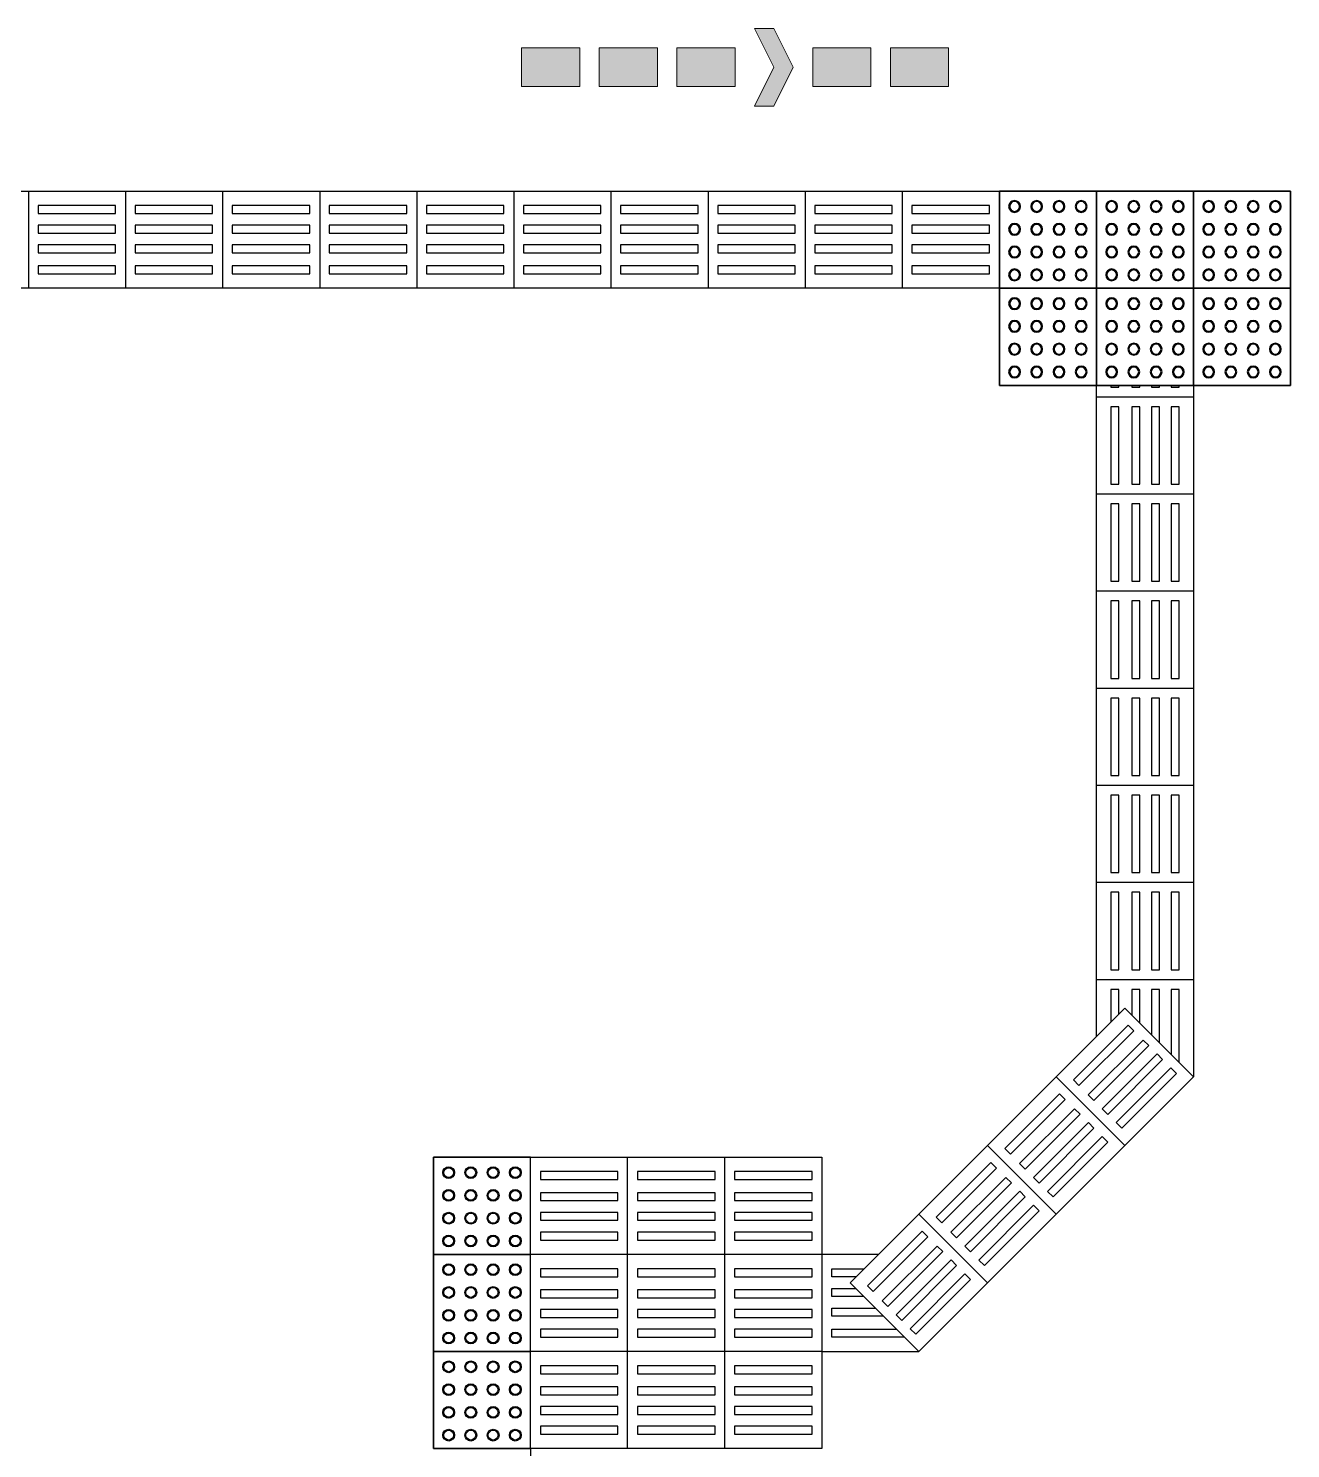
# Model space of a CAD drawing. Header units: metres. Extents: x 341 to 459, y 1341 to 1425.
# Drawn here: x 413.54 to 416.79, y 1374.081 to 1377.737 of the extents above; entities that cross this region are included whole.
import ezdxf
from ezdxf.enums import TextEntityAlignment as Align

# ---------------------------------------------------------------- set-up
doc = ezdxf.new("R2010")
doc.units = ezdxf.units.M
doc.layers.add('INC_EQUIP', color=10, linetype='Continuous', lineweight=20)
doc.layers.add('INC_PLACAS', color=10, linetype='Continuous', lineweight=20)
doc.layers.add('Itens de detalhe', color=7, linetype='Continuous')
doc.layers.add('Notas de texto-1', color=7, linetype='Continuous')
doc.styles.add('ROMANS', font='ROMANS.SHX')

# ---------------------------------------------------------------- blocks, each defined once
blk = doc.blocks.new('piso tatil')
at = {"layer": 'Itens de detalhe', "color": 252, "true_color": 0x939598, "extrusion": (0, 0, -1)}
for p, q in [((-98.5242, 27.6842), (-98.2742, 27.6842)), ((-98.2742, 27.6842), (-98.0242, 27.6842)), ((-98.2742, 27.6842), (-98.0242, 27.6842)), ((-98.2742, 27.6842), (-98.2742, 27.4342)), ((-98.0242, 27.6842), (-97.7742, 27.6842)), ((-98.0242, 27.6842), (-97.7742, 27.6842)), ((-98.0242, 27.6842), (-98.0242, 27.4342)), ((-98.0242, 27.6842), (-98.0242, 27.4342)), ((-97.7742, 27.6842), (-97.5242, 27.6842)), ((-97.7742, 27.6842), (-97.5242, 27.6842)), ((-97.7742, 27.6842), (-97.7742, 27.4342)), ((-97.7742, 27.6842), (-97.7742, 27.4342)), ((-97.5242, 27.6842), (-97.2742, 27.6842)), ((-97.5242, 27.6842), (-97.2742, 27.6842)), ((-97.5242, 27.6842), (-97.5242, 27.4342)), ((-97.5242, 27.6842), (-97.5242, 27.4342)), ((-97.2742, 27.6842), (-97.0242, 27.6842)), ((-97.2742, 27.6842), (-97.0242, 27.6842)), ((-97.2742, 27.6842), (-97.2742, 27.4342)), ((-97.2742, 27.6842), (-97.2742, 27.4342)), ((-97.0242, 27.6842), (-96.7742, 27.6842)), ((-97.0242, 27.6842), (-96.7742, 27.6842)), ((-97.0242, 27.6842), (-97.0242, 27.4342)), ((-97.0242, 27.6842), (-97.0242, 27.4342)), ((-96.7742, 27.6842), (-96.5242, 27.6842)), ((-96.7742, 27.6842), (-96.5242, 27.6842)), ((-96.7742, 27.6842), (-96.7742, 27.4342)), ((-96.7742, 27.6842), (-96.7742, 27.4342)), ((-96.5242, 27.6842), (-96.2742, 27.6842)), ((-96.5242, 27.6842), (-96.2742, 27.6842)), ((-96.5242, 27.6842), (-96.5242, 27.4342)), ((-96.5242, 27.6842), (-96.5242, 27.4342)), ((-96.2742, 27.6842), (-96.0242, 27.6842)), ((-96.2742, 27.6842), (-96.0242, 27.6842)), ((-96.2742, 27.6842), (-96.2742, 27.4342)), ((-96.2742, 27.6842), (-96.2742, 27.4342)), ((-96.0242, 27.6842), (-95.7742, 27.6842)), ((-96.0242, 27.6842), (-95.7742, 27.6842)), ((-96.0242, 27.6842), (-96.0242, 27.4342)), ((-96.0242, 27.6842), (-96.0242, 27.4342)), ((-95.7742, 27.6842), (-95.5242, 27.6842)), ((-95.7742, 27.4342), (-95.7742, 27.6842)), ((-95.7742, 27.6842), (-95.7742, 27.4342)), ((-95.5242, 27.6842), (-95.7742, 27.6842)), ((-95.5242, 27.6842), (-95.2742, 27.6842)), ((-95.2742, 27.6842), (-95.5242, 27.6842)), ((-95.5242, 27.6842), (-95.5242, 27.4342)), ((-95.5242, 27.4342), (-95.5242, 27.6842)), ((-95.2742, 27.6842), (-95.0242, 27.6842)), ((-95.2742, 27.4342), (-95.2742, 27.6842)), ((-95.2742, 27.6842), (-95.2742, 27.4342)), ((-95.0242, 27.6842), (-95.2742, 27.6842)), ((-95.0242, 27.6842), (-95.0242, 27.4342)), ((-95.0242, 27.4342), (-95.0242, 27.6842)), ((-98.0499, 27.6473), (-98.2494, 27.6473)), ((-98.2494, 27.6473), (-98.2494, 27.6268)), ((-98.0499, 27.6268), (-98.0499, 27.6473)), ((-97.7999, 27.6473), (-97.9994, 27.6473)), ((-97.9994, 27.6473), (-97.9994, 27.6268)), ((-97.7999, 27.6268), (-97.7999, 27.6473)), ((-97.5499, 27.6473), (-97.7494, 27.6473)), ((-97.7494, 27.6473), (-97.7494, 27.6268)), ((-97.5499, 27.6268), (-97.5499, 27.6473)), ((-97.2999, 27.6473), (-97.4994, 27.6473)), ((-97.4994, 27.6473), (-97.4994, 27.6268)), ((-97.2999, 27.6268), (-97.2999, 27.6473)), ((-97.0499, 27.6473), (-97.2494, 27.6473)), ((-97.2494, 27.6473), (-97.2494, 27.6268)), ((-97.0499, 27.6268), (-97.0499, 27.6473)), ((-96.7999, 27.6473), (-96.9994, 27.6473)), ((-96.9994, 27.6473), (-96.9994, 27.6268)), ((-96.7999, 27.6268), (-96.7999, 27.6473)), ((-96.5499, 27.6473), (-96.7494, 27.6473)), ((-96.7494, 27.6473), (-96.7494, 27.6268)), ((-96.5499, 27.6268), (-96.5499, 27.6473)), ((-96.2999, 27.6473), (-96.4994, 27.6473)), ((-96.4994, 27.6473), (-96.4994, 27.6268)), ((-96.2999, 27.6268), (-96.2999, 27.6473)), ((-96.0499, 27.6473), (-96.2494, 27.6473)), ((-96.2494, 27.6473), (-96.2494, 27.6268)), ((-96.0499, 27.6268), (-96.0499, 27.6473)), ((-95.7999, 27.6473), (-95.9994, 27.6473)), ((-95.9994, 27.6473), (-95.9994, 27.6268)), ((-95.7999, 27.6268), (-95.7999, 27.6473)), ((-98.2494, 27.6268), (-98.0499, 27.6268)), ((-97.9994, 27.6268), (-97.7999, 27.6268)), ((-97.7494, 27.6268), (-97.5499, 27.6268)), ((-97.4994, 27.6268), (-97.2999, 27.6268)), ((-97.2494, 27.6268), (-97.0499, 27.6268)), ((-96.9994, 27.6268), (-96.7999, 27.6268)), ((-96.7494, 27.6268), (-96.5499, 27.6268)), ((-96.4994, 27.6268), (-96.2999, 27.6268)), ((-96.2494, 27.6268), (-96.0499, 27.6268)), ((-95.9994, 27.6268), (-95.7999, 27.6268)), ((-98.0499, 27.5966), (-98.2494, 27.5966)), ((-98.2494, 27.5966), (-98.2494, 27.5761)), ((-98.2494, 27.5761), (-98.0499, 27.5761)), ((-98.0499, 27.5761), (-98.0499, 27.5966)), ((-97.7999, 27.5966), (-97.9994, 27.5966)), ((-97.9994, 27.5966), (-97.9994, 27.5761)), ((-97.9994, 27.5761), (-97.7999, 27.5761)), ((-97.7999, 27.5761), (-97.7999, 27.5966)), ((-97.5499, 27.5966), (-97.7494, 27.5966)), ((-97.7494, 27.5966), (-97.7494, 27.5761)), ((-97.7494, 27.5761), (-97.5499, 27.5761)), ((-97.5499, 27.5761), (-97.5499, 27.5966)), ((-97.2999, 27.5966), (-97.4994, 27.5966)), ((-97.4994, 27.5966), (-97.4994, 27.5761)), ((-97.4994, 27.5761), (-97.2999, 27.5761)), ((-97.2999, 27.5761), (-97.2999, 27.5966)), ((-97.0499, 27.5966), (-97.2494, 27.5966)), ((-97.2494, 27.5966), (-97.2494, 27.5761)), ((-97.2494, 27.5761), (-97.0499, 27.5761)), ((-97.0499, 27.5761), (-97.0499, 27.5966)), ((-96.7999, 27.5966), (-96.9994, 27.5966)), ((-96.9994, 27.5966), (-96.9994, 27.5761)), ((-96.9994, 27.5761), (-96.7999, 27.5761)), ((-96.7999, 27.5761), (-96.7999, 27.5966)), ((-96.5499, 27.5966), (-96.7494, 27.5966)), ((-96.7494, 27.5966), (-96.7494, 27.5761)), ((-96.7494, 27.5761), (-96.5499, 27.5761)), ((-96.5499, 27.5761), (-96.5499, 27.5966)), ((-96.2999, 27.5966), (-96.4994, 27.5966)), ((-96.4994, 27.5966), (-96.4994, 27.5761)), ((-96.4994, 27.5761), (-96.2999, 27.5761)), ((-96.2999, 27.5761), (-96.2999, 27.5966)), ((-96.0499, 27.5966), (-96.2494, 27.5966)), ((-96.2494, 27.5966), (-96.2494, 27.5761)), ((-96.2494, 27.5761), (-96.0499, 27.5761)), ((-96.0499, 27.5761), (-96.0499, 27.5966)), ((-95.7999, 27.5966), (-95.9994, 27.5966)), ((-95.9994, 27.5966), (-95.9994, 27.5761)), ((-95.9994, 27.5761), (-95.7999, 27.5761)), ((-95.7999, 27.5761), (-95.7999, 27.5966)), ((-98.0499, 27.5459), (-98.2494, 27.5459)), ((-98.2494, 27.5459), (-98.2494, 27.5254)), ((-98.0499, 27.5254), (-98.0499, 27.5459)), ((-97.7999, 27.5459), (-97.9994, 27.5459)), ((-97.9994, 27.5459), (-97.9994, 27.5254)), ((-97.7999, 27.5254), (-97.7999, 27.5459)), ((-97.5499, 27.5459), (-97.7494, 27.5459)), ((-97.7494, 27.5459), (-97.7494, 27.5254)), ((-97.5499, 27.5254), (-97.5499, 27.5459)), ((-97.2999, 27.5459), (-97.4994, 27.5459)), ((-97.4994, 27.5459), (-97.4994, 27.5254)), ((-97.2999, 27.5254), (-97.2999, 27.5459)), ((-97.0499, 27.5459), (-97.2494, 27.5459)), ((-97.2494, 27.5459), (-97.2494, 27.5254)), ((-97.0499, 27.5254), (-97.0499, 27.5459)), ((-96.7999, 27.5459), (-96.9994, 27.5459)), ((-96.9994, 27.5459), (-96.9994, 27.5254)), ((-96.7999, 27.5254), (-96.7999, 27.5459)), ((-96.5499, 27.5459), (-96.7494, 27.5459)), ((-96.7494, 27.5459), (-96.7494, 27.5254)), ((-96.5499, 27.5254), (-96.5499, 27.5459)), ((-96.2999, 27.5459), (-96.4994, 27.5459)), ((-96.4994, 27.5459), (-96.4994, 27.5254)), ((-96.2999, 27.5254), (-96.2999, 27.5459)), ((-96.0499, 27.5459), (-96.2494, 27.5459)), ((-96.2494, 27.5459), (-96.2494, 27.5254)), ((-96.0499, 27.5254), (-96.0499, 27.5459)), ((-95.7999, 27.5459), (-95.9994, 27.5459)), ((-95.9994, 27.5459), (-95.9994, 27.5254)), ((-95.7999, 27.5254), (-95.7999, 27.5459)), ((-98.2494, 27.5254), (-98.0499, 27.5254)), ((-97.9994, 27.5254), (-97.7999, 27.5254)), ((-97.7494, 27.5254), (-97.5499, 27.5254)), ((-97.4994, 27.5254), (-97.2999, 27.5254)), ((-97.2494, 27.5254), (-97.0499, 27.5254)), ((-96.9994, 27.5254), (-96.7999, 27.5254)), ((-96.7494, 27.5254), (-96.5499, 27.5254)), ((-96.4994, 27.5254), (-96.2999, 27.5254)), ((-96.2494, 27.5254), (-96.0499, 27.5254)), ((-95.9994, 27.5254), (-95.7999, 27.5254)), ((-98.0499, 27.4916), (-98.2494, 27.4916)), ((-98.2494, 27.4916), (-98.2494, 27.4712)), ((-98.2494, 27.4712), (-98.0499, 27.4712)), ((-98.0499, 27.4712), (-98.0499, 27.4916)), ((-97.7999, 27.4916), (-97.9994, 27.4916)), ((-97.9994, 27.4916), (-97.9994, 27.4712)), ((-97.9994, 27.4712), (-97.7999, 27.4712)), ((-97.7999, 27.4712), (-97.7999, 27.4916)), ((-97.5499, 27.4916), (-97.7494, 27.4916)), ((-97.7494, 27.4916), (-97.7494, 27.4712)), ((-97.7494, 27.4712), (-97.5499, 27.4712)), ((-97.5499, 27.4712), (-97.5499, 27.4916)), ((-97.2999, 27.4916), (-97.4994, 27.4916)), ((-97.4994, 27.4916), (-97.4994, 27.4712)), ((-97.4994, 27.4712), (-97.2999, 27.4712)), ((-97.2999, 27.4712), (-97.2999, 27.4916)), ((-97.0499, 27.4916), (-97.2494, 27.4916)), ((-97.2494, 27.4916), (-97.2494, 27.4712)), ((-97.2494, 27.4712), (-97.0499, 27.4712)), ((-97.0499, 27.4712), (-97.0499, 27.4916)), ((-96.7999, 27.4916), (-96.9994, 27.4916)), ((-96.9994, 27.4916), (-96.9994, 27.4712)), ((-96.9994, 27.4712), (-96.7999, 27.4712)), ((-96.7999, 27.4712), (-96.7999, 27.4916)), ((-96.5499, 27.4916), (-96.7494, 27.4916)), ((-96.7494, 27.4916), (-96.7494, 27.4712)), ((-96.7494, 27.4712), (-96.5499, 27.4712)), ((-96.5499, 27.4712), (-96.5499, 27.4916)), ((-96.2999, 27.4916), (-96.4994, 27.4916)), ((-96.4994, 27.4916), (-96.4994, 27.4712)), ((-96.4994, 27.4712), (-96.2999, 27.4712)), ((-96.2999, 27.4712), (-96.2999, 27.4916)), ((-96.0499, 27.4916), (-96.2494, 27.4916)), ((-96.2494, 27.4916), (-96.2494, 27.4712)), ((-96.2494, 27.4712), (-96.0499, 27.4712)), ((-96.0499, 27.4712), (-96.0499, 27.4916)), ((-95.7999, 27.4916), (-95.9994, 27.4916)), ((-95.9994, 27.4916), (-95.9994, 27.4712)), ((-95.9994, 27.4712), (-95.7999, 27.4712)), ((-95.7999, 27.4712), (-95.7999, 27.4916)), ((-98.2742, 27.4342), (-98.5242, 27.4342)), ((-98.0242, 27.4342), (-98.2742, 27.4342)), ((-98.0242, 27.4342), (-98.2742, 27.4342)), ((-97.7742, 27.4342), (-98.0242, 27.4342)), ((-97.7742, 27.4342), (-98.0242, 27.4342)), ((-97.5242, 27.4342), (-97.7742, 27.4342)), ((-97.5242, 27.4342), (-97.7742, 27.4342)), ((-97.2742, 27.4342), (-97.5242, 27.4342)), ((-97.2742, 27.4342), (-97.5242, 27.4342)), ((-97.0242, 27.4342), (-97.2742, 27.4342)), ((-97.0242, 27.4342), (-97.2742, 27.4342)), ((-96.7742, 27.4342), (-97.0242, 27.4342)), ((-96.7742, 27.4342), (-97.0242, 27.4342)), ((-96.5242, 27.4342), (-96.7742, 27.4342)), ((-96.5242, 27.4342), (-96.7742, 27.4342)), ((-96.2742, 27.4342), (-96.5242, 27.4342)), ((-96.2742, 27.4342), (-96.5242, 27.4342)), ((-96.0242, 27.4342), (-96.2742, 27.4342)), ((-96.0242, 27.4342), (-96.2742, 27.4342)), ((-95.7742, 27.4342), (-96.0242, 27.4342)), ((-95.7742, 27.4342), (-96.0242, 27.4342)), ((-95.7742, 27.1842), (-95.7742, 27.4342)), ((-95.7742, 27.4342), (-95.7742, 27.1842)), ((-95.5242, 27.4342), (-95.7742, 27.4342)), ((-95.7742, 27.4342), (-95.5242, 27.4342)), ((-95.2742, 27.4342), (-95.5242, 27.4342)), ((-95.5242, 27.4342), (-95.2742, 27.4342)), ((-95.5242, 27.4342), (-95.5242, 27.1842)), ((-95.5242, 27.1842), (-95.5242, 27.4342)), ((-95.2742, 27.1842), (-95.2742, 27.4342)), ((-95.2742, 27.4342), (-95.2742, 27.1842)), ((-95.0242, 27.4342), (-95.2742, 27.4342)), ((-95.2742, 27.4342), (-95.0242, 27.4342)), ((-95.0242, 27.4342), (-95.0242, 27.1842)), ((-95.0242, 27.1842), (-95.0242, 27.4342)), ((-95.5242, 27.1842), (-95.7742, 27.1842)), ((-95.7742, 27.1842), (-95.5242, 27.1842)), ((-95.5242, 27.1542), (-95.5242, 27.1842)), ((-95.5242, 27.1542), (-95.5242, 27.1842)), ((-95.2742, 27.1842), (-95.5242, 27.1842)), ((-95.5242, 27.1842), (-95.2742, 27.1842)), ((-95.4873, 27.1842), (-95.4873, 27.1799)), ((-95.4873, 27.1799), (-95.4668, 27.1799)), ((-95.4668, 27.1799), (-95.4668, 27.1842)), ((-95.433, 27.1842), (-95.433, 27.1799)), ((-95.433, 27.1799), (-95.4126, 27.1799)), ((-95.4126, 27.1799), (-95.4126, 27.1842)), ((-95.3823, 27.1842), (-95.3823, 27.1799)), ((-95.3823, 27.1799), (-95.3619, 27.1799)), ((-95.3619, 27.1799), (-95.3619, 27.1842)), ((-95.3316, 27.1842), (-95.3316, 27.1799)), ((-95.3316, 27.1799), (-95.3112, 27.1799)), ((-95.3112, 27.1799), (-95.3112, 27.1842)), ((-95.2742, 27.1842), (-95.2742, 27.1542)), ((-95.2742, 27.1842), (-95.2742, 27.1542)), ((-95.0242, 27.1842), (-95.2742, 27.1842)), ((-95.2742, 27.1842), (-95.0242, 27.1842)), ((-95.5242, 26.9042), (-95.5242, 27.1542)), ((-95.5242, 26.9042), (-95.5242, 27.1542)), ((-95.2742, 27.1542), (-95.5242, 27.1542)), ((-95.2742, 27.1542), (-95.5242, 27.1542)), ((-95.4873, 27.1294), (-95.4873, 26.9299)), ((-95.4668, 27.1294), (-95.4873, 27.1294)), ((-95.4668, 26.9299), (-95.4668, 27.1294)), ((-95.433, 27.1294), (-95.433, 26.9299)), ((-95.4126, 27.1294), (-95.433, 27.1294)), ((-95.4126, 26.9299), (-95.4126, 27.1294)), ((-95.3823, 27.1294), (-95.3823, 26.9299)), ((-95.3619, 27.1294), (-95.3823, 27.1294)), ((-95.3619, 26.9299), (-95.3619, 27.1294)), ((-95.3316, 27.1294), (-95.3316, 26.9299)), ((-95.3112, 27.1294), (-95.3316, 27.1294)), ((-95.3112, 26.9299), (-95.3112, 27.1294)), ((-95.2742, 27.1542), (-95.2742, 26.9042)), ((-95.2742, 27.1542), (-95.2742, 26.9042)), ((-95.4873, 26.9299), (-95.4668, 26.9299)), ((-95.433, 26.9299), (-95.4126, 26.9299)), ((-95.3823, 26.9299), (-95.3619, 26.9299)), ((-95.3316, 26.9299), (-95.3112, 26.9299)), ((-95.5242, 26.6542), (-95.5242, 26.9042)), ((-95.5242, 26.6542), (-95.5242, 26.9042)), ((-95.2742, 26.9042), (-95.5242, 26.9042)), ((-95.2742, 26.9042), (-95.5242, 26.9042)), ((-95.4873, 26.8794), (-95.4873, 26.6799)), ((-95.4668, 26.8794), (-95.4873, 26.8794)), ((-95.4668, 26.6799), (-95.4668, 26.8794)), ((-95.433, 26.8794), (-95.433, 26.6799)), ((-95.4126, 26.8794), (-95.433, 26.8794)), ((-95.4126, 26.6799), (-95.4126, 26.8794)), ((-95.3823, 26.8794), (-95.3823, 26.6799)), ((-95.3619, 26.8794), (-95.3823, 26.8794)), ((-95.3619, 26.6799), (-95.3619, 26.8794)), ((-95.3316, 26.8794), (-95.3316, 26.6799)), ((-95.3112, 26.8794), (-95.3316, 26.8794)), ((-95.3112, 26.6799), (-95.3112, 26.8794)), ((-95.2742, 26.9042), (-95.2742, 26.6542)), ((-95.2742, 26.9042), (-95.2742, 26.6542)), ((-95.5242, 26.4042), (-95.5242, 26.6542)), ((-95.5242, 26.4042), (-95.5242, 26.6542)), ((-95.2742, 26.6542), (-95.5242, 26.6542)), ((-95.2742, 26.6542), (-95.5242, 26.6542)), ((-95.4873, 26.6799), (-95.4668, 26.6799)), ((-95.433, 26.6799), (-95.4126, 26.6799)), ((-95.3823, 26.6799), (-95.3619, 26.6799)), ((-95.3316, 26.6799), (-95.3112, 26.6799)), ((-95.2742, 26.6542), (-95.2742, 26.4042)), ((-95.2742, 26.6542), (-95.2742, 26.4042)), ((-95.4873, 26.6294), (-95.4873, 26.4299)), ((-95.4668, 26.6294), (-95.4873, 26.6294)), ((-95.4668, 26.4299), (-95.4668, 26.6294)), ((-95.433, 26.6294), (-95.433, 26.4299)), ((-95.4126, 26.6294), (-95.433, 26.6294)), ((-95.4126, 26.4299), (-95.4126, 26.6294)), ((-95.3823, 26.6294), (-95.3823, 26.4299)), ((-95.3619, 26.6294), (-95.3823, 26.6294)), ((-95.3619, 26.4299), (-95.3619, 26.6294)), ((-95.3316, 26.6294), (-95.3316, 26.4299)), ((-95.3112, 26.6294), (-95.3316, 26.6294)), ((-95.3112, 26.4299), (-95.3112, 26.6294)), ((-95.5242, 26.1542), (-95.5242, 26.4042)), ((-95.5242, 26.1542), (-95.5242, 26.4042)), ((-95.2742, 26.4042), (-95.5242, 26.4042)), ((-95.2742, 26.4042), (-95.5242, 26.4042)), ((-95.4873, 26.4299), (-95.4668, 26.4299)), ((-95.433, 26.4299), (-95.4126, 26.4299)), ((-95.3823, 26.4299), (-95.3619, 26.4299)), ((-95.3316, 26.4299), (-95.3112, 26.4299)), ((-95.2742, 26.4042), (-95.2742, 26.1542)), ((-95.2742, 26.4042), (-95.2742, 26.1542)), ((-95.4873, 26.3794), (-95.4873, 26.1799)), ((-95.4668, 26.3794), (-95.4873, 26.3794)), ((-95.4668, 26.1799), (-95.4668, 26.3794)), ((-95.433, 26.3794), (-95.433, 26.1799)), ((-95.4126, 26.3794), (-95.433, 26.3794)), ((-95.4126, 26.1799), (-95.4126, 26.3794)), ((-95.3823, 26.3794), (-95.3823, 26.1799)), ((-95.3619, 26.3794), (-95.3823, 26.3794)), ((-95.3619, 26.1799), (-95.3619, 26.3794)), ((-95.3316, 26.3794), (-95.3316, 26.1799)), ((-95.3112, 26.3794), (-95.3316, 26.3794)), ((-95.3112, 26.1799), (-95.3112, 26.3794)), ((-95.4873, 26.1799), (-95.4668, 26.1799)), ((-95.433, 26.1799), (-95.4126, 26.1799)), ((-95.3823, 26.1799), (-95.3619, 26.1799)), ((-95.3316, 26.1799), (-95.3112, 26.1799)), ((-95.5242, 25.9042), (-95.5242, 26.1542)), ((-95.5242, 25.9042), (-95.5242, 26.1542)), ((-95.2742, 26.1542), (-95.5242, 26.1542)), ((-95.2742, 26.1542), (-95.5242, 26.1542)), ((-95.2742, 26.1542), (-95.2742, 25.9042)), ((-95.2742, 26.1542), (-95.2742, 25.9042)), ((-95.4873, 26.1294), (-95.4873, 25.9299)), ((-95.4668, 26.1294), (-95.4873, 26.1294)), ((-95.4668, 25.9299), (-95.4668, 26.1294)), ((-95.433, 26.1294), (-95.433, 25.9299)), ((-95.4126, 26.1294), (-95.433, 26.1294)), ((-95.4126, 25.9299), (-95.4126, 26.1294)), ((-95.3823, 26.1294), (-95.3823, 25.9299)), ((-95.3619, 26.1294), (-95.3823, 26.1294)), ((-95.3619, 25.9299), (-95.3619, 26.1294)), ((-95.3316, 26.1294), (-95.3316, 25.9299)), ((-95.3112, 26.1294), (-95.3316, 26.1294)), ((-95.3112, 25.9299), (-95.3112, 26.1294)), ((-95.4873, 25.9299), (-95.4668, 25.9299)), ((-95.433, 25.9299), (-95.4126, 25.9299)), ((-95.3823, 25.9299), (-95.3619, 25.9299)), ((-95.3316, 25.9299), (-95.3112, 25.9299)), ((-95.5242, 25.6542), (-95.5242, 25.9042)), ((-95.5242, 25.6542), (-95.5242, 25.9042)), ((-95.2742, 25.9042), (-95.5242, 25.9042)), ((-95.2742, 25.9042), (-95.5242, 25.9042)), ((-95.2742, 25.9042), (-95.2742, 25.6542)), ((-95.2742, 25.9042), (-95.2742, 25.6542)), ((-95.4873, 25.8794), (-95.4873, 25.6799)), ((-95.4668, 25.8794), (-95.4873, 25.8794)), ((-95.4668, 25.6799), (-95.4668, 25.8794)), ((-95.433, 25.8794), (-95.433, 25.6799)), ((-95.4126, 25.8794), (-95.433, 25.8794)), ((-95.4126, 25.6799), (-95.4126, 25.8794)), ((-95.3823, 25.8794), (-95.3823, 25.6799)), ((-95.3619, 25.8794), (-95.3823, 25.8794)), ((-95.3619, 25.6799), (-95.3619, 25.8794)), ((-95.3316, 25.8794), (-95.3316, 25.6799)), ((-95.3112, 25.8794), (-95.3316, 25.8794)), ((-95.3112, 25.6799), (-95.3112, 25.8794)), ((-95.4873, 25.6799), (-95.4668, 25.6799)), ((-95.433, 25.6799), (-95.4126, 25.6799)), ((-95.3823, 25.6799), (-95.3619, 25.6799)), ((-95.3316, 25.6799), (-95.3112, 25.6799)), ((-95.5242, 25.5078), (-95.5242, 25.6542)), ((-95.5242, 25.5078), (-95.5242, 25.6542)), ((-95.2742, 25.6542), (-95.5242, 25.6542)), ((-95.2742, 25.6542), (-95.5242, 25.6542)), ((-95.2742, 25.6542), (-95.2742, 25.4042)), ((-95.2742, 25.6542), (-95.2742, 25.4042)), ((-95.4873, 25.6294), (-95.4873, 25.5447)), ((-95.4668, 25.6294), (-95.4873, 25.6294)), ((-95.4668, 25.5652), (-95.4668, 25.6294)), ((-95.433, 25.6294), (-95.433, 25.563)), ((-95.4126, 25.6294), (-95.433, 25.6294)), ((-95.4126, 25.5426), (-95.4126, 25.6294)), ((-95.3823, 25.6294), (-95.3823, 25.5123)), ((-95.3619, 25.6294), (-95.3823, 25.6294)), ((-95.3619, 25.4919), (-95.3619, 25.6294)), ((-95.3316, 25.6294), (-95.3316, 25.4616)), ((-95.3112, 25.6294), (-95.3316, 25.6294)), ((-95.3112, 25.4412), (-95.3112, 25.6294)), ((-95.6278, 25.4042), (-95.451, 25.581)), ((-95.6278, 25.4042), (-95.451, 25.581)), ((-95.451, 25.581), (-95.2742, 25.4042)), ((-95.451, 25.581), (-95.2742, 25.4042)), ((-95.4424, 25.5373), (-95.5835, 25.3962)), ((-95.5691, 25.3818), (-95.428, 25.5228)), ((-95.428, 25.5228), (-95.4424, 25.5373)), ((-95.4041, 25.4989), (-95.5452, 25.3579)), ((-95.5307, 25.3434), (-95.3896, 25.4845)), ((-95.3896, 25.4845), (-95.4041, 25.4989)), ((-95.3682, 25.4631), (-95.5093, 25.322)), ((-95.4949, 25.3076), (-95.3538, 25.4486)), ((-95.3538, 25.4486), (-95.3682, 25.4631)), ((-95.3324, 25.4272), (-95.4735, 25.2862)), ((-95.459, 25.2717), (-95.3179, 25.4128)), ((-95.3179, 25.4128), (-95.3324, 25.4272)), ((-95.8046, 25.2274), (-95.6278, 25.4042)), ((-95.8046, 25.2274), (-95.6278, 25.4042)), ((-95.451, 25.2274), (-95.6278, 25.4042)), ((-95.451, 25.2274), (-95.6278, 25.4042)), ((-95.5835, 25.3962), (-95.5691, 25.3818)), ((-95.2742, 25.4042), (-95.451, 25.2274)), ((-95.2742, 25.4042), (-95.451, 25.2274)), ((-95.6192, 25.3605), (-95.7603, 25.2194)), ((-95.7458, 25.205), (-95.6048, 25.3461)), ((-95.6048, 25.3461), (-95.6192, 25.3605)), ((-95.5452, 25.3579), (-95.5307, 25.3434)), ((-95.5809, 25.3222), (-95.7219, 25.1811)), ((-95.7075, 25.1666), (-95.5664, 25.3077)), ((-95.5664, 25.3077), (-95.5809, 25.3222)), ((-95.5093, 25.322), (-95.4949, 25.3076)), ((-95.545, 25.2863), (-95.6861, 25.1452)), ((-95.6716, 25.1308), (-95.5306, 25.2719)), ((-95.5306, 25.2719), (-95.545, 25.2863)), ((-95.4735, 25.2862), (-95.459, 25.2717)), ((-95.5092, 25.2505), (-95.6502, 25.1094)), ((-95.6358, 25.0949), (-95.4947, 25.236)), ((-95.4947, 25.236), (-95.5092, 25.2505)), ((-96.9813, 24.9471), (-96.9813, 25.1971)), ((-96.9813, 25.1971), (-96.7313, 25.1971)), ((-96.9813, 24.9471), (-96.9813, 25.1971)), ((-96.9813, 25.1971), (-96.7313, 25.1971)), ((-96.7313, 24.9471), (-96.7313, 25.1971)), ((-96.7313, 25.1971), (-96.4813, 25.1971)), ((-96.7313, 24.9471), (-96.7313, 25.1971)), ((-96.7313, 25.1971), (-96.4813, 25.1971)), ((-96.4813, 24.9471), (-96.4813, 25.1971)), ((-96.4813, 25.1971), (-96.2313, 25.1971)), ((-96.4813, 24.9471), (-96.4813, 25.1971)), ((-96.4813, 25.1971), (-96.2313, 25.1971)), ((-96.2313, 25.1971), (-96.2313, 24.9471)), ((-96.2313, 25.1971), (-96.2313, 24.9471)), ((-95.9813, 25.0506), (-95.8046, 25.2274)), ((-95.9813, 25.0506), (-95.8046, 25.2274)), ((-95.6278, 25.0506), (-95.8046, 25.2274)), ((-95.6278, 25.0506), (-95.8046, 25.2274)), ((-95.7603, 25.2194), (-95.7458, 25.205)), ((-95.451, 25.2274), (-95.6278, 25.0506)), ((-95.451, 25.2274), (-95.6278, 25.0506)), ((-96.7562, 25.1601), (-96.9557, 25.1601)), ((-96.9557, 25.1601), (-96.9557, 25.1397)), ((-96.7562, 25.1397), (-96.7562, 25.1601)), ((-96.5062, 25.1601), (-96.7057, 25.1601)), ((-96.7057, 25.1601), (-96.7057, 25.1397)), ((-96.5062, 25.1397), (-96.5062, 25.1601)), ((-96.2562, 25.1601), (-96.4557, 25.1601)), ((-96.4557, 25.1601), (-96.4557, 25.1397)), ((-96.2562, 25.1397), (-96.2562, 25.1601)), ((-95.796, 25.1837), (-95.937, 25.0427)), ((-95.9226, 25.0282), (-95.7815, 25.1693)), ((-95.7815, 25.1693), (-95.796, 25.1837)), ((-95.7219, 25.1811), (-95.7075, 25.1666)), ((-96.9557, 25.1397), (-96.7562, 25.1397)), ((-96.7057, 25.1397), (-96.5062, 25.1397)), ((-96.4557, 25.1397), (-96.2562, 25.1397)), ((-95.7576, 25.1454), (-95.8987, 25.0043)), ((-95.8843, 24.9899), (-95.7432, 25.1309)), ((-95.7432, 25.1309), (-95.7576, 25.1454)), ((-95.6861, 25.1452), (-95.6716, 25.1308)), ((-96.7562, 25.1059), (-96.9557, 25.1059)), ((-96.9557, 25.1059), (-96.9557, 25.0855)), ((-96.9557, 25.0855), (-96.7562, 25.0855)), ((-96.7562, 25.0855), (-96.7562, 25.1059)), ((-96.5062, 25.1059), (-96.7057, 25.1059)), ((-96.7057, 25.1059), (-96.7057, 25.0855)), ((-96.7057, 25.0855), (-96.5062, 25.0855)), ((-96.5062, 25.0855), (-96.5062, 25.1059)), ((-96.2562, 25.1059), (-96.4557, 25.1059)), ((-96.4557, 25.1059), (-96.4557, 25.0855)), ((-96.4557, 25.0855), (-96.2562, 25.0855)), ((-96.2562, 25.0855), (-96.2562, 25.1059)), ((-95.7218, 25.1095), (-95.8629, 24.9685)), ((-95.8484, 24.954), (-95.7073, 25.0951)), ((-95.7073, 25.0951), (-95.7218, 25.1095)), ((-95.6502, 25.1094), (-95.6358, 25.0949)), ((-96.7562, 25.0552), (-96.9557, 25.0552)), ((-96.9557, 25.0552), (-96.9557, 25.0348)), ((-96.7562, 25.0348), (-96.7562, 25.0552)), ((-96.5062, 25.0552), (-96.7057, 25.0552)), ((-96.7057, 25.0552), (-96.7057, 25.0348)), ((-96.5062, 25.0348), (-96.5062, 25.0552)), ((-96.2562, 25.0552), (-96.4557, 25.0552)), ((-96.4557, 25.0552), (-96.4557, 25.0348)), ((-96.2562, 25.0348), (-96.2562, 25.0552)), ((-96.1581, 24.8739), (-95.9813, 25.0506)), ((-96.1581, 24.8739), (-95.9813, 25.0506)), ((-95.8046, 24.8739), (-95.9813, 25.0506)), ((-95.8046, 24.8739), (-95.9813, 25.0506)), ((-95.6859, 25.0737), (-95.827, 24.9326)), ((-95.8126, 24.9182), (-95.6715, 25.0592)), ((-95.6278, 25.0506), (-95.8046, 24.8739)), ((-95.6278, 25.0506), (-95.8046, 24.8739)), ((-95.6715, 25.0592), (-95.6859, 25.0737)), ((-96.9557, 25.0348), (-96.7562, 25.0348)), ((-96.7057, 25.0348), (-96.5062, 25.0348)), ((-96.4557, 25.0348), (-96.2562, 25.0348)), ((-95.937, 25.0427), (-95.9226, 25.0282)), ((-96.7562, 25.0045), (-96.9557, 25.0045)), ((-96.9557, 25.0045), (-96.9557, 24.9841)), ((-96.9557, 24.9841), (-96.7562, 24.9841)), ((-96.7562, 24.9841), (-96.7562, 25.0045)), ((-96.5062, 25.0045), (-96.7057, 25.0045)), ((-96.7057, 25.0045), (-96.7057, 24.9841)), ((-96.7057, 24.9841), (-96.5062, 24.9841)), ((-96.5062, 24.9841), (-96.5062, 25.0045)), ((-96.2562, 25.0045), (-96.4557, 25.0045)), ((-96.4557, 25.0045), (-96.4557, 24.9841)), ((-96.4557, 24.9841), (-96.2562, 24.9841)), ((-96.2562, 24.9841), (-96.2562, 25.0045)), ((-95.9728, 25.0069), (-96.1138, 24.8659)), ((-96.0994, 24.8514), (-95.9583, 24.9925)), ((-95.9583, 24.9925), (-95.9728, 25.0069)), ((-95.8987, 25.0043), (-95.8843, 24.9899)), ((-96.9813, 24.6971), (-96.9813, 24.9471)), ((-96.9813, 24.6971), (-96.9813, 24.9471)), ((-96.7313, 24.9471), (-96.9813, 24.9471)), ((-96.7313, 24.9471), (-96.9813, 24.9471)), ((-96.7313, 24.6971), (-96.7313, 24.9471)), ((-96.7313, 24.6971), (-96.7313, 24.9471)), ((-96.4813, 24.9471), (-96.7313, 24.9471)), ((-96.4813, 24.9471), (-96.7313, 24.9471)), ((-96.4813, 24.6971), (-96.4813, 24.9471)), ((-96.4813, 24.6971), (-96.4813, 24.9471)), ((-96.2313, 24.9471), (-96.4813, 24.9471)), ((-96.2313, 24.9471), (-96.4813, 24.9471)), ((-95.9344, 24.9686), (-96.0755, 24.8275)), ((-96.061, 24.8131), (-95.92, 24.9542)), ((-95.92, 24.9542), (-95.9344, 24.9686)), ((-95.8629, 24.9685), (-95.8484, 24.954)), ((-96.7562, 24.9101), (-96.9557, 24.9101)), ((-96.9557, 24.9101), (-96.9557, 24.8897)), ((-96.7562, 24.8897), (-96.7562, 24.9101)), ((-96.5062, 24.9101), (-96.7057, 24.9101)), ((-96.7057, 24.9101), (-96.7057, 24.8897)), ((-96.5062, 24.8897), (-96.5062, 24.9101)), ((-96.2562, 24.9101), (-96.4557, 24.9101)), ((-96.4557, 24.9101), (-96.4557, 24.8897)), ((-96.2562, 24.8897), (-96.2562, 24.9101)), ((-95.8986, 24.9328), (-96.0396, 24.7917)), ((-96.0252, 24.7772), (-95.8841, 24.9183)), ((-95.8841, 24.9183), (-95.8986, 24.9328)), ((-95.827, 24.9326), (-95.8126, 24.9182)), ((-96.9557, 24.8897), (-96.7562, 24.8897)), ((-96.7057, 24.8897), (-96.5062, 24.8897)), ((-96.4557, 24.8897), (-96.2562, 24.8897)), ((-95.9813, 24.6971), (-96.1581, 24.8739)), ((-95.9813, 24.6971), (-96.1581, 24.8739)), ((-96.1138, 24.8659), (-96.0994, 24.8514)), ((-95.8627, 24.8969), (-96.0038, 24.7558)), ((-95.9893, 24.7414), (-95.8483, 24.8825)), ((-95.8046, 24.8739), (-95.9813, 24.6971)), ((-95.8046, 24.8739), (-95.9813, 24.6971)), ((-95.8483, 24.8825), (-95.8627, 24.8969)), ((-96.7562, 24.8559), (-96.9557, 24.8559)), ((-96.9557, 24.8559), (-96.9557, 24.8355)), ((-96.9557, 24.8355), (-96.7562, 24.8355)), ((-96.7562, 24.8355), (-96.7562, 24.8559)), ((-96.5062, 24.8559), (-96.7057, 24.8559)), ((-96.7057, 24.8559), (-96.7057, 24.8355)), ((-96.7057, 24.8355), (-96.5062, 24.8355)), ((-96.5062, 24.8355), (-96.5062, 24.8559)), ((-96.2562, 24.8559), (-96.4557, 24.8559)), ((-96.4557, 24.8559), (-96.4557, 24.8355)), ((-96.4557, 24.8355), (-96.2562, 24.8355)), ((-96.2562, 24.8355), (-96.2562, 24.8559)), ((-96.0755, 24.8275), (-96.061, 24.8131)), ((-96.7562, 24.8052), (-96.9557, 24.8052)), ((-96.9557, 24.8052), (-96.9557, 24.7848)), ((-96.7562, 24.7848), (-96.7562, 24.8052)), ((-96.5062, 24.8052), (-96.7057, 24.8052)), ((-96.7057, 24.8052), (-96.7057, 24.7848)), ((-96.5062, 24.7848), (-96.5062, 24.8052)), ((-96.2562, 24.8052), (-96.4557, 24.8052)), ((-96.4557, 24.8052), (-96.4557, 24.7848)), ((-96.2562, 24.7848), (-96.2562, 24.8052)), ((-96.0396, 24.7917), (-96.0252, 24.7772)), ((-96.9557, 24.7848), (-96.7562, 24.7848)), ((-96.7562, 24.7545), (-96.9557, 24.7545)), ((-96.9557, 24.7545), (-96.9557, 24.7341)), ((-96.7562, 24.7341), (-96.7562, 24.7545)), ((-96.7057, 24.7848), (-96.5062, 24.7848)), ((-96.5062, 24.7545), (-96.7057, 24.7545)), ((-96.7057, 24.7545), (-96.7057, 24.7341)), ((-96.5062, 24.7341), (-96.5062, 24.7545)), ((-96.4557, 24.7848), (-96.2562, 24.7848)), ((-96.2562, 24.7545), (-96.4557, 24.7545)), ((-96.4557, 24.7545), (-96.4557, 24.7341)), ((-96.2562, 24.7341), (-96.2562, 24.7545)), ((-96.0038, 24.7558), (-95.9893, 24.7414)), ((-96.9557, 24.7341), (-96.7562, 24.7341)), ((-96.7057, 24.7341), (-96.5062, 24.7341)), ((-96.4557, 24.7341), (-96.2562, 24.7341)), ((-96.9813, 24.4471), (-96.9813, 24.6971)), ((-96.9813, 24.4471), (-96.9813, 24.6971)), ((-96.7313, 24.6971), (-96.9813, 24.6971)), ((-96.7313, 24.6971), (-96.9813, 24.6971)), ((-96.7313, 24.4471), (-96.7313, 24.6971)), ((-96.7313, 24.4471), (-96.7313, 24.6971)), ((-96.4813, 24.6971), (-96.7313, 24.6971)), ((-96.4813, 24.6971), (-96.7313, 24.6971)), ((-96.4813, 24.4471), (-96.4813, 24.6971)), ((-96.4813, 24.4471), (-96.4813, 24.6971)), ((-96.2313, 24.6971), (-96.4813, 24.6971)), ((-96.2313, 24.6971), (-96.4813, 24.6971)), ((-96.2313, 24.6971), (-96.2313, 24.4471)), ((-96.2313, 24.6971), (-96.2313, 24.4471)), ((-96.7562, 24.6601), (-96.9557, 24.6601)), ((-96.9557, 24.6601), (-96.9557, 24.6397)), ((-96.7562, 24.6397), (-96.7562, 24.6601)), ((-96.5062, 24.6601), (-96.7057, 24.6601)), ((-96.7057, 24.6601), (-96.7057, 24.6397)), ((-96.5062, 24.6397), (-96.5062, 24.6601)), ((-96.2562, 24.6601), (-96.4557, 24.6601)), ((-96.4557, 24.6601), (-96.4557, 24.6397)), ((-96.2562, 24.6397), (-96.2562, 24.6601)), ((-96.9557, 24.6397), (-96.7562, 24.6397)), ((-96.7057, 24.6397), (-96.5062, 24.6397)), ((-96.4557, 24.6397), (-96.2562, 24.6397)), ((-96.7562, 24.6059), (-96.9557, 24.6059)), ((-96.9557, 24.6059), (-96.9557, 24.5855)), ((-96.9557, 24.5855), (-96.7562, 24.5855)), ((-96.7562, 24.5855), (-96.7562, 24.6059)), ((-96.5062, 24.6059), (-96.7057, 24.6059)), ((-96.7057, 24.6059), (-96.7057, 24.5855)), ((-96.7057, 24.5855), (-96.5062, 24.5855)), ((-96.5062, 24.5855), (-96.5062, 24.6059)), ((-96.2562, 24.6059), (-96.4557, 24.6059)), ((-96.4557, 24.6059), (-96.4557, 24.5855)), ((-96.4557, 24.5855), (-96.2562, 24.5855)), ((-96.2562, 24.5855), (-96.2562, 24.6059)), ((-96.7562, 24.5552), (-96.9557, 24.5552)), ((-96.9557, 24.5552), (-96.9557, 24.5348)), ((-96.9557, 24.5348), (-96.7562, 24.5348)), ((-96.7562, 24.5348), (-96.7562, 24.5552)), ((-96.5062, 24.5552), (-96.7057, 24.5552)), ((-96.7057, 24.5552), (-96.7057, 24.5348)), ((-96.7057, 24.5348), (-96.5062, 24.5348)), ((-96.5062, 24.5348), (-96.5062, 24.5552)), ((-96.2562, 24.5552), (-96.4557, 24.5552)), ((-96.4557, 24.5552), (-96.4557, 24.5348)), ((-96.4557, 24.5348), (-96.2562, 24.5348)), ((-96.2562, 24.5348), (-96.2562, 24.5552)), ((-96.7562, 24.5045), (-96.9557, 24.5045)), ((-96.9557, 24.5045), (-96.9557, 24.4841)), ((-96.7562, 24.4841), (-96.7562, 24.5045)), ((-96.5062, 24.5045), (-96.7057, 24.5045)), ((-96.7057, 24.5045), (-96.7057, 24.4841)), ((-96.5062, 24.4841), (-96.5062, 24.5045)), ((-96.2562, 24.5045), (-96.4557, 24.5045)), ((-96.4557, 24.5045), (-96.4557, 24.4841)), ((-96.2562, 24.4841), (-96.2562, 24.5045)), ((-96.9557, 24.4841), (-96.7562, 24.4841)), ((-96.7057, 24.4841), (-96.5062, 24.4841)), ((-96.4557, 24.4841), (-96.2562, 24.4841)), ((-96.7313, 24.4471), (-96.9813, 24.4471)), ((-96.7313, 24.4471), (-96.9813, 24.4471)), ((-96.4813, 24.4471), (-96.7313, 24.4471)), ((-96.4813, 24.4471), (-96.7313, 24.4471)), ((-96.2313, 24.4471), (-96.4813, 24.4471)), ((-96.2313, 24.4471), (-96.4813, 24.4471))]:
    blk.add_line(p, q, dxfattribs=at)
at = {"layer": 'Itens de detalhe', "color": 252, "true_color": 0x939598}
for p, q in [((-96.9813, 25.1971), (-97.2313, 25.1971)), ((-97.2313, 25.1971), (-97.2313, 24.9471)), ((-97.2313, 24.9471), (-97.2313, 25.1971)), ((-97.2313, 25.1971), (-96.9813, 25.1971)), ((-97.2313, 24.9471), (-97.2313, 24.6971)), ((-97.2313, 24.6971), (-97.2313, 24.9471)), ((-97.2313, 24.9471), (-96.9813, 24.9471)), ((-96.9813, 24.9471), (-97.2313, 24.9471)), ((-96.0849, 24.9471), (-96.2313, 24.9471)), ((-96.2313, 24.9471), (-96.2313, 24.6971)), ((-96.0849, 24.9471), (-96.2313, 24.9471)), ((-96.2313, 24.9471), (-96.2313, 24.6971)), ((-96.2057, 24.8897), (-96.2057, 24.9101)), ((-96.2057, 24.9101), (-96.1219, 24.9101)), ((-96.1423, 24.8897), (-96.2057, 24.8897)), ((-96.2057, 24.839), (-96.2057, 24.8594)), ((-96.2057, 24.8594), (-96.1437, 24.8594)), ((-96.1232, 24.839), (-96.2057, 24.839)), ((-96.2057, 24.7883), (-96.2057, 24.8087)), ((-96.2057, 24.8087), (-96.093, 24.8087)), ((-96.0725, 24.7883), (-96.2057, 24.7883)), ((-96.2057, 24.7341), (-96.2057, 24.7545)), ((-96.2057, 24.7545), (-96.0387, 24.7545)), ((-96.0183, 24.7341), (-96.2057, 24.7341)), ((-97.2313, 24.6971), (-97.2313, 24.4471)), ((-97.2313, 24.4471), (-97.2313, 24.6971)), ((-97.2313, 24.6971), (-96.9813, 24.6971)), ((-96.9813, 24.6971), (-97.2313, 24.6971)), ((-96.2313, 24.6971), (-95.9813, 24.6971)), ((-96.2313, 24.6971), (-95.9813, 24.6971)), ((-97.2313, 24.4471), (-96.9813, 24.4471)), ((-96.9813, 24.4471), (-97.2313, 24.4471)), ((-96.9813, 24.4471), (-96.9813, 24.1971))]:
    blk.add_line(p, q, dxfattribs=at)
at = {"layer": 'Itens de detalhe', "color": 252, "true_color": 0x939598, "extrusion": (0, 0, -1)}
for centre, radius in [((95.735, 27.6448), 0.0152), ((95.735, 27.6448), 0.0126), ((95.678, 27.6448), 0.0152), ((95.678, 27.6448), 0.0126), ((95.6205, 27.6448), 0.0152), ((95.6205, 27.6448), 0.0126), ((95.5635, 27.6448), 0.0152), ((95.5635, 27.6448), 0.0126), ((95.485, 27.6448), 0.0152), ((95.485, 27.6448), 0.0126), ((95.428, 27.6448), 0.0152), ((95.428, 27.6448), 0.0126), ((95.3705, 27.6448), 0.0152), ((95.3705, 27.6448), 0.0126), ((95.3135, 27.6448), 0.0152), ((95.3135, 27.6448), 0.0126), ((95.235, 27.6448), 0.0152), ((95.235, 27.6448), 0.0126), ((95.178, 27.6448), 0.0152), ((95.178, 27.6448), 0.0126), ((95.1205, 27.6448), 0.0152), ((95.1205, 27.6448), 0.0126), ((95.0635, 27.6448), 0.0152), ((95.0635, 27.6448), 0.0126), ((95.735, 27.5862), 0.0152), ((95.735, 27.5862), 0.0126), ((95.678, 27.5862), 0.0152), ((95.678, 27.5862), 0.0126), ((95.6205, 27.5862), 0.0152), ((95.6205, 27.5862), 0.0126), ((95.5635, 27.5862), 0.0152), ((95.5635, 27.5862), 0.0126), ((95.485, 27.5862), 0.0152), ((95.485, 27.5862), 0.0126), ((95.428, 27.5862), 0.0152), ((95.428, 27.5862), 0.0126), ((95.3705, 27.5862), 0.0152), ((95.3705, 27.5862), 0.0126), ((95.3135, 27.5862), 0.0152), ((95.3135, 27.5862), 0.0126), ((95.235, 27.5862), 0.0152), ((95.235, 27.5862), 0.0126), ((95.178, 27.5862), 0.0152), ((95.178, 27.5862), 0.0126), ((95.1205, 27.5862), 0.0152), ((95.1205, 27.5862), 0.0126), ((95.0635, 27.5862), 0.0152), ((95.0635, 27.5862), 0.0126), ((95.735, 27.5275), 0.0152), ((95.735, 27.5275), 0.0126), ((95.678, 27.5275), 0.0152), ((95.678, 27.5275), 0.0126), ((95.6205, 27.5275), 0.0152), ((95.6205, 27.5275), 0.0126), ((95.5635, 27.5275), 0.0152), ((95.5635, 27.5275), 0.0126), ((95.485, 27.5275), 0.0152), ((95.485, 27.5275), 0.0126), ((95.428, 27.5275), 0.0152), ((95.428, 27.5275), 0.0126), ((95.3705, 27.5275), 0.0152), ((95.3705, 27.5275), 0.0126), ((95.3135, 27.5275), 0.0152), ((95.3135, 27.5275), 0.0126), ((95.235, 27.5275), 0.0152), ((95.235, 27.5275), 0.0126), ((95.178, 27.5275), 0.0152), ((95.178, 27.5275), 0.0126), ((95.1205, 27.5275), 0.0152), ((95.1205, 27.5275), 0.0126), ((95.0635, 27.5275), 0.0152), ((95.0635, 27.5275), 0.0126), ((95.735, 27.4688), 0.0152), ((95.735, 27.4688), 0.0126), ((95.678, 27.4688), 0.0152), ((95.678, 27.4688), 0.0126), ((95.6205, 27.4688), 0.0152), ((95.6205, 27.4688), 0.0126), ((95.5635, 27.4688), 0.0152), ((95.5635, 27.4688), 0.0126), ((95.485, 27.4688), 0.0152), ((95.485, 27.4688), 0.0126), ((95.428, 27.4688), 0.0152), ((95.428, 27.4688), 0.0126), ((95.3705, 27.4688), 0.0152), ((95.3705, 27.4688), 0.0126), ((95.3135, 27.4688), 0.0152), ((95.3135, 27.4688), 0.0126), ((95.235, 27.4688), 0.0152), ((95.235, 27.4688), 0.0126), ((95.178, 27.4688), 0.0152), ((95.178, 27.4688), 0.0126), ((95.1205, 27.4688), 0.0152), ((95.1205, 27.4688), 0.0126), ((95.0635, 27.4688), 0.0152), ((95.0635, 27.4688), 0.0126), ((95.735, 27.3948), 0.0152), ((95.735, 27.3948), 0.0126), ((95.678, 27.3948), 0.0152), ((95.678, 27.3948), 0.0126), ((95.6205, 27.3948), 0.0152), ((95.6205, 27.3948), 0.0126), ((95.5635, 27.3948), 0.0152), ((95.5635, 27.3948), 0.0126), ((95.485, 27.3948), 0.0152), ((95.485, 27.3948), 0.0126), ((95.428, 27.3948), 0.0152), ((95.428, 27.3948), 0.0126), ((95.3705, 27.3948), 0.0152), ((95.3705, 27.3948), 0.0126), ((95.3135, 27.3948), 0.0152), ((95.3135, 27.3948), 0.0126), ((95.235, 27.3948), 0.0152), ((95.235, 27.3948), 0.0126), ((95.178, 27.3948), 0.0152), ((95.178, 27.3948), 0.0126), ((95.1205, 27.3948), 0.0152), ((95.1205, 27.3948), 0.0126), ((95.0635, 27.3948), 0.0152), ((95.0635, 27.3948), 0.0126), ((95.735, 27.3362), 0.0152), ((95.735, 27.3362), 0.0126), ((95.678, 27.3362), 0.0152), ((95.678, 27.3362), 0.0126), ((95.6205, 27.3362), 0.0152), ((95.6205, 27.3362), 0.0126), ((95.5635, 27.3362), 0.0152), ((95.5635, 27.3362), 0.0126), ((95.485, 27.3362), 0.0152), ((95.485, 27.3362), 0.0126), ((95.428, 27.3362), 0.0152), ((95.428, 27.3362), 0.0126), ((95.3705, 27.3362), 0.0152), ((95.3705, 27.3362), 0.0126), ((95.3135, 27.3362), 0.0152), ((95.3135, 27.3362), 0.0126), ((95.235, 27.3362), 0.0152), ((95.235, 27.3362), 0.0126), ((95.178, 27.3362), 0.0152), ((95.178, 27.3362), 0.0126), ((95.1205, 27.3362), 0.0152), ((95.1205, 27.3362), 0.0126), ((95.0635, 27.3362), 0.0152), ((95.0635, 27.3362), 0.0126), ((95.735, 27.2775), 0.0152), ((95.735, 27.2775), 0.0126), ((95.678, 27.2775), 0.0152), ((95.678, 27.2775), 0.0126), ((95.6205, 27.2775), 0.0152), ((95.6205, 27.2775), 0.0126), ((95.5635, 27.2775), 0.0152), ((95.5635, 27.2775), 0.0126), ((95.485, 27.2775), 0.0152), ((95.485, 27.2775), 0.0126), ((95.428, 27.2775), 0.0152), ((95.428, 27.2775), 0.0126), ((95.3705, 27.2775), 0.0152), ((95.3705, 27.2775), 0.0126), ((95.3135, 27.2775), 0.0152), ((95.3135, 27.2775), 0.0126), ((95.235, 27.2775), 0.0152), ((95.235, 27.2775), 0.0126), ((95.178, 27.2775), 0.0152), ((95.178, 27.2775), 0.0126), ((95.1205, 27.2775), 0.0152), ((95.1205, 27.2775), 0.0126), ((95.0635, 27.2775), 0.0152), ((95.0635, 27.2775), 0.0126), ((95.735, 27.2188), 0.0152), ((95.735, 27.2188), 0.0126), ((95.678, 27.2188), 0.0152), ((95.678, 27.2188), 0.0126), ((95.6205, 27.2188), 0.0152), ((95.6205, 27.2188), 0.0126), ((95.5635, 27.2188), 0.0152), ((95.5635, 27.2188), 0.0126), ((95.485, 27.2188), 0.0152), ((95.485, 27.2188), 0.0126), ((95.428, 27.2188), 0.0152), ((95.428, 27.2188), 0.0126), ((95.3705, 27.2188), 0.0152), ((95.3705, 27.2188), 0.0126), ((95.3135, 27.2188), 0.0152), ((95.3135, 27.2188), 0.0126), ((95.235, 27.2188), 0.0152), ((95.235, 27.2188), 0.0126), ((95.178, 27.2188), 0.0152), ((95.178, 27.2188), 0.0126), ((95.1205, 27.2188), 0.0152), ((95.1205, 27.2188), 0.0126), ((95.0635, 27.2188), 0.0152), ((95.0635, 27.2188), 0.0126)]:
    blk.add_circle(centre, radius, dxfattribs=at)
at = {"layer": 'Itens de detalhe', "color": 252, "true_color": 0x939598}
for centre, radius in [((-97.1921, 25.1577), 0.0152), ((-97.1921, 25.1577), 0.0126), ((-97.1351, 25.1577), 0.0152), ((-97.1351, 25.1577), 0.0126), ((-97.0776, 25.1577), 0.0152), ((-97.0776, 25.1577), 0.0126), ((-97.0206, 25.1577), 0.0152), ((-97.0206, 25.1577), 0.0126), ((-97.1921, 25.099), 0.0152), ((-97.1921, 25.099), 0.0126), ((-97.1351, 25.099), 0.0152), ((-97.1351, 25.099), 0.0126), ((-97.0776, 25.099), 0.0152), ((-97.0776, 25.099), 0.0126), ((-97.0206, 25.099), 0.0152), ((-97.0206, 25.099), 0.0126), ((-97.1921, 25.0403), 0.0152), ((-97.1921, 25.0403), 0.0126), ((-97.1351, 25.0403), 0.0152), ((-97.1351, 25.0403), 0.0126), ((-97.0776, 25.0403), 0.0152), ((-97.0776, 25.0403), 0.0126), ((-97.0206, 25.0403), 0.0152), ((-97.0206, 25.0403), 0.0126), ((-97.1921, 24.9817), 0.0152), ((-97.1921, 24.9817), 0.0126), ((-97.1351, 24.9817), 0.0152), ((-97.1351, 24.9817), 0.0126), ((-97.0776, 24.9817), 0.0152), ((-97.0776, 24.9817), 0.0126), ((-97.0206, 24.9817), 0.0152), ((-97.0206, 24.9817), 0.0126), ((-97.1921, 24.9077), 0.0152), ((-97.1921, 24.9077), 0.0126), ((-97.1351, 24.9077), 0.0152), ((-97.1351, 24.9077), 0.0126), ((-97.0776, 24.9077), 0.0152), ((-97.0776, 24.9077), 0.0126), ((-97.0206, 24.9077), 0.0152), ((-97.0206, 24.9077), 0.0126), ((-97.1921, 24.849), 0.0152), ((-97.1351, 24.849), 0.0152), ((-97.0776, 24.849), 0.0152), ((-97.0206, 24.849), 0.0152), ((-97.1921, 24.849), 0.0126), ((-97.1351, 24.849), 0.0126), ((-97.0776, 24.849), 0.0126), ((-97.0206, 24.849), 0.0126), ((-97.1921, 24.7903), 0.0152), ((-97.1921, 24.7903), 0.0126), ((-97.1351, 24.7903), 0.0152), ((-97.1351, 24.7903), 0.0126), ((-97.0776, 24.7903), 0.0152), ((-97.0776, 24.7903), 0.0126), ((-97.0206, 24.7903), 0.0152), ((-97.0206, 24.7903), 0.0126), ((-97.1921, 24.7317), 0.0152), ((-97.1921, 24.7317), 0.0126), ((-97.1351, 24.7317), 0.0152), ((-97.1351, 24.7317), 0.0126), ((-97.0776, 24.7317), 0.0152), ((-97.0776, 24.7317), 0.0126), ((-97.0206, 24.7317), 0.0152), ((-97.0206, 24.7317), 0.0126), ((-97.1921, 24.6577), 0.0152), ((-97.1921, 24.6577), 0.0126), ((-97.1351, 24.6577), 0.0152), ((-97.1351, 24.6577), 0.0126), ((-97.0776, 24.6577), 0.0152), ((-97.0776, 24.6577), 0.0126), ((-97.0206, 24.6577), 0.0152), ((-97.0206, 24.6577), 0.0126), ((-97.1921, 24.599), 0.0152), ((-97.1921, 24.599), 0.0126), ((-97.1351, 24.599), 0.0152), ((-97.1351, 24.599), 0.0126), ((-97.0776, 24.599), 0.0152), ((-97.0776, 24.599), 0.0126), ((-97.0206, 24.599), 0.0152), ((-97.0206, 24.599), 0.0126), ((-97.1921, 24.5403), 0.0152), ((-97.1921, 24.5403), 0.0126), ((-97.1351, 24.5403), 0.0152), ((-97.1351, 24.5403), 0.0126), ((-97.0776, 24.5403), 0.0152), ((-97.0776, 24.5403), 0.0126), ((-97.0206, 24.5403), 0.0152), ((-97.0206, 24.5403), 0.0126), ((-97.1921, 24.4817), 0.0152), ((-97.1351, 24.4817), 0.0152), ((-97.0776, 24.4817), 0.0152), ((-97.0206, 24.4817), 0.0152), ((-97.1921, 24.4817), 0.0126), ((-97.1351, 24.4817), 0.0126), ((-97.0776, 24.4817), 0.0126), ((-97.0206, 24.4817), 0.0126)]:
    blk.add_circle(centre, radius, dxfattribs=at)
blk = doc.blocks.new('*U71')
at = {"layer": 'INC_EQUIP'}
h = blk.add_hatch(color=256, dxfattribs=at)
h.paths.add_polyline_path([(0.5, -0.5), (2, -0.5), (2, 0.5), (0.5, 0.5)])
h.paths.add_polyline_path([(2.5, -0.5), (4, -0.5), (4, 0.5), (2.5, 0.5)])
h.paths.add_polyline_path([(-7, -0.5), (-5.5, -0.5), (-5.5, 0.5), (-7, 0.5)])
h.paths.add_polyline_path([(-5, -0.5), (-3.5, -0.5), (-3.5, 0.5), (-5, 0.5)])
h.paths.add_polyline_path([(-1, -1), (-0.5, 0), (-1, 1), (-0.5, 1), (0, 0), (-0.5, -1)])
h.paths.add_polyline_path([(-3, -0.5), (-1.5, -0.5), (-1.5, 0.5), (-3, 0.5)])
at = {"flags": 128}
blk.add_lwpolyline([(-7, -0.5), (-5.5, -0.5), (-5.5, 0.5), (-7, 0.5)], close=True, dxfattribs=at)
at = {"layer": 'INC_EQUIP', "flags": 128}
for points in [[(-1, -1), (-0.5, 0), (-1, 1), (-0.5, 1), (0, 0), (-0.5, -1)], [(-5, -0.5), (-3.5, -0.5), (-3.5, 0.5), (-5, 0.5)], [(-3, -0.5), (-1.5, -0.5), (-1.5, 0.5), (-3, 0.5)], [(0.5, -0.5), (2, -0.5), (2, 0.5), (0.5, 0.5)], [(2.5, -0.5), (4, -0.5), (4, 0.5), (2.5, 0.5)]]:
    blk.add_lwpolyline(points, close=True, dxfattribs=at)
at = {"layer": 'INC_PLACAS', "style": 'ROMANS', "width": 0.95}
for tag, flags, p in [('COD', 3, (-6.032, -1.332)), ('DESC', 3, (-5.74, -2.179)), ('X', 1, (-6.655, -3.053))]:
    blk.add_attdef(tag, text='', height=0.651, dxfattribs=dict(at, flags=flags)).set_placement(p, align=Align.MIDDLE_CENTER)

msp = doc.modelspace()

# ---------------------------------------------------------------- block references
at = {"layer": 'INC_EQUIP', "xscale": -0.1000000000000001, "yscale": 0.1000000000000001, "zscale": 0.1000000000000001, "rotation": 180}
msp.add_blockref('*U71', (415.509, 1377.6373, 0.0219), dxfattribs=at)
at = {"layer": 'Notas de texto-1', "color": 252, "true_color": 0x939598}
msp.add_blockref('piso tatil', (511.8138, 1349.634), dxfattribs=at)

doc.saveas('drawing.dxf')
